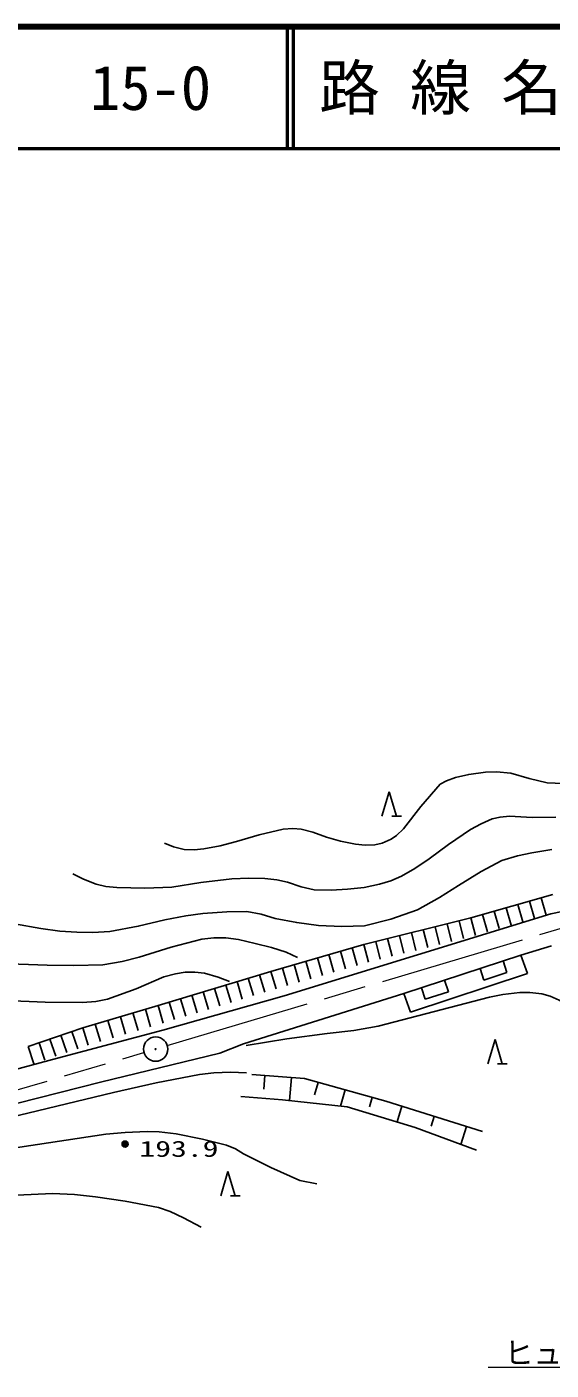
# Model space of a CAD drawing. Units: millimetres, scale not verified. Extents: x 40000 to 680000, y 20000 to 380000.
# Drawn here: x 156332 to 199478, y 269529 to 380000 of the extents above; entities that cross this region are included whole.
import ezdxf
from ezdxf.enums import TextEntityAlignment as Align

# ---------------------------------------------------------------- set-up
doc = ezdxf.new("R2010")
doc.units = ezdxf.units.MM
doc.header["$LTSCALE"] = 1000
doc.linetypes.add('CHAIN', pattern=[18.5, 12, -1.5, 3.5, -1.5])
for name, color, linetype, lineweight in [('M-BGD', 7, 'Continuous', 25), ('M-BMK', 2, 'CHAIN', 13), ('M-BMK-SRVR', 3, 'Continuous', 25), ('M-STR-HTXT', 7, 'Continuous', 13), ('M-TTL', 2, 'Continuous', 140), ('M-TTL-LINE', 7, 'Continuous', 50)]:
    doc.layers.add(name, color=color, linetype=linetype, lineweight=lineweight)
doc.layers.add('M-TTL-TXT', color=7, linetype='Continuous')
doc.styles.add('ＭＳ ゴシック', font='')
doc.styles.get('ＭＳ ゴシック').set_extended_font_data('MS Gothic')

msp = doc.modelspace()

# ---------------------------------------------------------------- linework, layer by layer
at = {"layer": 'M-BGD'}
for p, q in [((185556, 315076), (186156, 317076)), ((186156, 317076), (186756, 315076)), ((186356, 315076), (187156, 315076)), ((192878, 306733), (199612, 308657)), ((198650, 308382), (199062, 306940)), ((194802, 307283), (195214, 305841)), ((195764, 307558), (196176, 306115)), ((196726, 307832), (197138, 306390)), ((197688, 308107), (198100, 306665)), ((199440, 307051), (203418, 307870)), ((177513, 300308), (199440, 307051)), ((184059, 304529), (192878, 306733)), ((190918, 306244), (191282, 304788)), ((191898, 306489), (192262, 305033)), ((192878, 306733), (193266, 305285)), ((193840, 307008), (194252, 305566)), ((186019, 305019), (186383, 303564)), ((186999, 305264), (187363, 303809)), ((187979, 305509), (188342, 304053)), ((188958, 305754), (189322, 304298)), ((189938, 305999), (190302, 304543)), ((176414, 302324), (184059, 304529)), ((182148, 303978), (182564, 302536)), ((183104, 304253), (183519, 302812)), ((184059, 304529), (184449, 303080)), ((185039, 304774), (185403, 303319)), ((199517, 304422), (196994, 303660)), ((178325, 302875), (178741, 301434)), ((179281, 303151), (179696, 301710)), ((180237, 303427), (180652, 301985)), ((181192, 303702), (181608, 302261)), ((196994, 303660), (187344, 300500)), ((195843, 302231), (195532, 303181)), ((196994, 303660), (197526, 302146)), ((167126, 299510), (176414, 302324)), ((174556, 301761), (174991, 300326)), ((175485, 302043), (175920, 300607)), ((176414, 302324), (176839, 300886)), ((177369, 302600), (177785, 301159)), ((197526, 302146), (187890, 298958)), ((191018, 300651), (190707, 301601)), ((193631, 302558), (193942, 301608)), ((193942, 301608), (195843, 302231)), ((170841, 300636), (171276, 299200)), ((171770, 300917), (172205, 299482)), ((172699, 301199), (173134, 299763)), ((173627, 301480), (174062, 300044)), ((187344, 300500), (174164, 296352)), ((187890, 298958), (187344, 300500)), ((188806, 300978), (189117, 300028)), ((189117, 300028), (191018, 300651)), ((160935, 297681), (167126, 299510)), ((167126, 299510), (167556, 298073)), ((167524, 297500), (177513, 300308)), ((168055, 299791), (168490, 298356)), ((168984, 300073), (169419, 298637)), ((169912, 300354), (170347, 298919)), ((162998, 298290), (163423, 296852)), ((164030, 298595), (164455, 297157)), ((165062, 298900), (165487, 297462)), ((166094, 299205), (166519, 297766)), ((156432, 296141), (160935, 297681)), ((158862, 295187), (167524, 297500)), ((160034, 297373), (160519, 295953)), ((160935, 297681), (161390, 296251)), ((161966, 297985), (162392, 296547)), ((156432, 296141), (156917, 294721)), ((157332, 296449), (157817, 295029)), ((158233, 296757), (158718, 295337)), ((159133, 297065), (159619, 295645)), ((174164, 296352), (172217, 295590)), ((194259, 294733), (194859, 296733)), ((194859, 296733), (195459, 294733)), ((152927, 293607), (158862, 295187)), ((172217, 295590), (162398, 293220)), ((195059, 294733), (195859, 294733)), ((162398, 293220), (152546, 290709)), ((174836, 293846), (179191, 293507)), ((175925, 293761), (175837, 292635)), ((178102, 293591), (177954, 291692)), ((179191, 293507), (185864, 291640)), ((180303, 293195), (180017, 292174)), ((177381, 291753), (173931, 292036)), ((182697, 291188), (177381, 291753)), ((182528, 292573), (182156, 291245)), ((184752, 291951), (184538, 291185)), ((188296, 289491), (182697, 291188)), ((185864, 291640), (193839, 289152)), ((187194, 291225), (186794, 289946)), ((193330, 287625), (188296, 289491)), ((189852, 290396), (189603, 289599)), ((192510, 289567), (192052, 288099)), ((172284, 283854), (172884, 285854)), ((172884, 285854), (173484, 283854)), ((173084, 283854), (173884, 283854))]:
    msp.add_line(p, q, dxfattribs=at)
for points in [[(167664, 312858), (168412, 312563), (169288, 312356), (170089, 312326), (170896, 312398), (172248, 312648), (173595, 313001), (175449, 313562), (177438, 314029), (178229, 314075), (178896, 314017), (179855, 313776), (180997, 313365), (182150, 313031), (183389, 312785), (184186, 312701), (184966, 312736), (185560, 312870), (186302, 313190), (186738, 313485), (187317, 314039), (188758, 315877), (190346, 317713), (190859, 318004), (191618, 318273), (192701, 318516), (194089, 318699), (194968, 318727), (196170, 318635), (197665, 318172), (199154, 317836), (200459, 317766)], [(160117, 310358), (161006, 309899), (162049, 309500), (162830, 309317), (163737, 309216), (166041, 309165), (168276, 309239), (170648, 309622), (173214, 309926), (174608, 309997), (175915, 309963), (176911, 309848), (177775, 309652), (178917, 309271), (179963, 309030), (181367, 308999), (182713, 309072), (184103, 309231), (185341, 309482), (186297, 309775), (187164, 310151), (188272, 310783), (189428, 311572), (191031, 312769), (192854, 313996), (193706, 314468), (194632, 314858), (195272, 315013), (196064, 315078), (197910, 314987), (199860, 315013)], [(199534, 312333), (197893, 312085), (196719, 311837), (195418, 311445), (193727, 310525), (191848, 309380), (190283, 308392), (188486, 307396), (186273, 306621), (184114, 306056), (182258, 306020), (180331, 306105), (178546, 306340), (176778, 306677), (175609, 307034), (174427, 307246), (172802, 307231), (170824, 307090), (169425, 306901), (167700, 306552), (165493, 306037), (163170, 305609), (161772, 305524), (160434, 305541), (159037, 305641), (157487, 305860), (155320, 306238)], [(154123, 302982), (158000, 302841), (160195, 302797), (162586, 302869), (164164, 303144), (165571, 303494), (168211, 304321), (170720, 304980), (171719, 305088), (172720, 305082), (173749, 304937), (175116, 304618), (176474, 304286), (177679, 303893), (178606, 303454)], [(173006, 301488), (172070, 301855), (170953, 302172), (170157, 302264), (169352, 302247), (168576, 302134), (167613, 301866), (165334, 300900), (162980, 300042), (161995, 299855), (160922, 299761), (157838, 299790), (154510, 299932)], [(174378, 296218), (177733, 296771), (181055, 297215), (183242, 297471), (185242, 297809), (194413, 300209), (195513, 300426), (196904, 300585), (197722, 300594), (198720, 300480), (199399, 300293), (200128, 299967), (201123, 299379), (202084, 298660), (202570, 298159), (203157, 297353), (204114, 295674), (205103, 293708), (205776, 291746)], [(149294, 289607), (150087, 289501), (150892, 289502), (152482, 289752), (154123, 290122), (163472, 292368), (166975, 293149), (170537, 293837), (171729, 293987), (173100, 294043), (174411, 293989)], [(153363, 287511), (162826, 288925), (164422, 289085), (166220, 289153), (167234, 289118), (168616, 288950), (170784, 288530), (172769, 288034), (173501, 287725), (174169, 287314), (176402, 286201), (178793, 285124), (180183, 284857)], [(155500, 283915), (158444, 284054), (160243, 283964), (161989, 283774), (164418, 283414), (167174, 282894), (168130, 282568), (169219, 282068), (170670, 281276)]]:
    msp.add_lwpolyline(points, dxfattribs=at)
for radius in [250, 150, 50]:
    msp.add_circle((164418, 288117), radius, dxfattribs=at)
at = {"layer": 'M-BMK'}
for p, q in [((167888, 296217), (200416, 305899)), ((146488, 289923), (165970, 295649))]:
    msp.add_line(p, q, dxfattribs=at)
at = {"layer": 'M-BMK-SRVR'}
for radius in [1000, 40]:
    msp.add_circle((166930, 295931), radius, dxfattribs=at)
at = {"layer": 'M-STR-HTXT'}
msp.add_line((223916, 269740), (194304, 269740), dxfattribs=at)
at = {"layer": 'M-TTL'}
msp.add_line((680000, 380000), (40000, 380000), dxfattribs=at)
at = {"layer": 'M-TTL-LINE'}
for p, q in [((177750, 380000), (177750, 370000)), ((178250, 380000), (178250, 370000)), ((40000, 370000), (680000, 370000))]:
    msp.add_line(p, q, dxfattribs=at)

# ---------------------------------------------------------------- texts
at = {"layer": 'M-BGD', "style": 'ＭＳ ゴシック', "width": 1.45}
msp.add_text('193.9', height=1320, dxfattribs=at).set_placement((165593, 286677), align=Align.BOTTOM_LEFT)
at = {"layer": 'M-STR-HTXT', "style": 'ＭＳ ゴシック', "width": 0.95}
msp.add_text('ヒュ－ム管 L=6.0 φ=300', height=1833, dxfattribs=at).set_placement((195637, 269478), align=Align.BOTTOM_LEFT)
at = {"layer": 'M-TTL-TXT', "style": 'ＭＳ ゴシック'}
for s, p in [('15-0', (161521, 375000)), ('路 線 名', (180380, 375000))]:
    msp.add_text(s, height=3666, dxfattribs=at).set_placement(p, align=Align.MIDDLE_LEFT)

doc.saveas('drawing.dxf')
